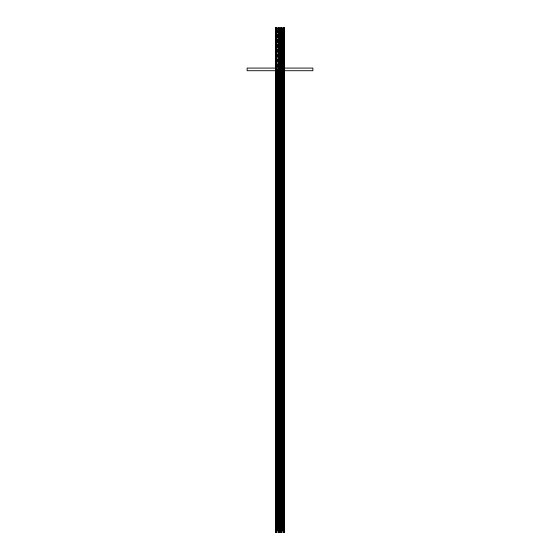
<?xml version="1.0" encoding="UTF-8"?>
<svg xmlns="http://www.w3.org/2000/svg" width="560" height="560" viewBox="0 0 560 560"><rect width="100%" height="100%" fill="white"/><g stroke="black" fill="none" stroke-linecap="round" stroke-linejoin="round"><path stroke-width="0.42" stroke-dasharray="2.8 2.1" d="M277.2 362.915L277.249 70.714L278.061 70.714M277.494 530.887L277.571 70.714M277.662 70.714L277.585 530.887L277.592 29.75M277.893 70.714L277.837 530.887L277.816 70.714M282.1 433.776L282.107 70.714M282.191 70.714L282.1 530.887L282.198 29.393M282.527 70.714L282.443 530.887L282.443 29.75M282.506 530.887L282.709 29.799M282.786 530.887L282.8 438.151M282.569 531.517L282.576 529.102M277.809 299.404L277.872 300.146L277.865 299.166M277.865 373.667L277.872 374.647M277.774 373.905L277.886 374.605M282.142 293.433L282.107 292.81L282.121 293.552M282.114 78.575L282.093 77.959M282.114 529.984L282.093 529.368M282.093 72.226L282.093 71.533M282.121 368.053L282.107 367.311M277.795 530.607L277.9 529.032M282.093 523.635L282.093 522.942M282.121 299.978L282.121 299.285M282.072 374.647L282.121 373.786M277.27 29.75L277.249 530.887L277.431 29.687M277.417 60.417L277.389 59.094M277.865 59.451L277.886 60.312M282.128 136.794L282.107 135.933M282.128 312.095L282.107 311.234M282.142 374.528L282.142 373.905M277.886 35.133L277.907 36.064M277.886 65.807L277.907 66.745M282.107 130.438L282.093 129.5M282.107 305.739L282.093 304.801M282.086 368.172L282.1 367.234M282.107 524.867L282.093 523.936M282.1 60.424L282.128 59.374M277.9 135.821L277.872 136.871M277.9 311.122L277.872 312.172M282.681 292.432L282.688 293.832M282.681 366.933L282.688 368.333M277.368 300.314L277.403 299.103M277.403 374.815L277.403 373.611M277.9 77.623L277.9 78.883M282.1 36.106L282.1 35.014M277.389 67.025L277.319 65.646M282.1 66.787L282.1 65.695M277.9 129.458L277.9 130.55M277.914 292.691L277.865 293.671M277.9 304.759L277.9 305.851M282.072 300.146L282.142 299.404M277.914 367.192L277.823 368.172M277.9 523.894L277.9 524.986M277.928 292.628L277.774 293.433M282.639 292.439L282.646 293.825M277.928 367.129L277.809 367.934M282.639 366.94L282.646 368.326M282.667 34.979L282.681 36.365M282.667 65.66L282.681 67.046M282.576 77.686L282.59 79.079M282.632 135.779L282.646 137.165M282.632 311.087L282.646 312.473M277.375 29.778L277.403 530.887M277.942 71.267L277.9 72.562M277.942 522.683L277.9 523.978M278.082 33.845L277.151 34.545M278.082 64.526L277.151 65.226M277.991 76.552L277.179 77.224M278.04 134.645L277.235 135.317M278.054 297.878L277.319 298.501M278.04 309.953L277.235 310.618M278.054 372.386L277.319 373.002M277.991 527.968L277.179 528.633M278.04 529.081L277.235 529.746M282.037 30.828L282.765 30.254M282.037 61.509L282.765 60.928M281.946 73.535L282.793 72.926M282.002 131.628L282.849 131.019M277.529 298.368L277.935 297.969M282.009 294.861L282.422 294.462M282.002 306.936L282.849 306.327M277.529 372.876L277.935 372.477M282.009 369.369L282.422 368.97M281.946 524.951L282.793 524.342M282.002 526.064L282.849 525.455M282.289 294.546L282.856 294.252M282.289 369.054L282.856 368.76M277.305 368.326L277.361 366.954L277.263 368.333M277.34 36.372L277.319 34.965M277.263 72.499L277.333 71.169M277.319 130.592L277.326 129.206M277.319 305.9L277.326 304.507M277.319 525.028L277.333 522.578M277.207 298.55L277.851 298.445M282.702 59.073L282.709 60.473M282.611 71.106L282.618 72.506M282.667 129.199L282.674 130.599M282.667 304.5L282.674 305.9M282.611 522.515L282.674 525.035M281.162 58.681L282.737 58.681M281.127 128.807L282.702 128.8M281.134 292.04L282.709 292.033M281.127 304.108L282.702 304.108M281.134 366.541L282.709 366.541M277.228 67.466L277.956 67.466M281.911 67.466L282.842 67.466M282.016 70.714L282.751 70.714M277.228 70.756L278.04 70.756M281.995 70.756L282.842 70.756M277.165 71.806L277.977 71.806M281.932 71.806L282.779 71.806M277.186 79.478L278.719 79.478M277.179 79.499L277.991 79.499M281.946 79.499L282.793 79.499M277.13 92.624L277.998 92.624M281.988 92.624L282.87 92.624M277.172 94.493L277.998 94.493M281.988 94.493L282.814 94.493M277.172 94.927L277.998 94.927M281.988 94.927L282.87 94.927M281.561 97.937L283.171 97.937M277.172 99.092L277.998 99.092M281.988 99.092L282.87 99.036M277.172 99.533L277.998 99.533M281.988 99.533L282.814 99.533M277.13 101.395L277.998 101.395M281.988 101.395L282.87 101.395M277.13 292.033L278.04 292.04M281.911 292.04L282.87 292.033M277.172 293.895L277.998 293.895M281.988 293.895L282.814 293.895M277.172 294.336L277.998 294.336M281.988 294.336L282.87 294.336M281.561 297.346L283.171 297.346M277.172 298.501L277.998 298.501M277.172 298.935L277.998 298.935M281.988 298.935L282.814 298.935M277.13 300.804L277.998 300.804M281.988 300.804L282.87 300.804M277.207 375.305L278.061 375.305M282.016 375.305L282.821 375.305M277.13 500.206L277.998 500.206M281.988 500.206L282.87 500.206M277.172 502.068L277.998 502.068M281.988 502.068L282.814 502.068M277.172 502.509L277.998 502.509M281.988 502.509L282.87 502.509M277.389 502.565L277.851 502.565M281.995 502.565L282.87 502.565M281.561 505.519L283.171 505.519M277.172 506.674L277.998 506.674M281.988 506.674L282.87 506.618M277.172 507.108L277.998 507.108M281.988 507.108L282.814 507.108M277.13 508.977L277.998 508.977M281.988 508.977L282.87 508.977M277.179 522.137L277.991 522.137M281.946 522.137L282.793 522.137M277.235 292.033L278.81 292.04M277.235 366.541L278.81 366.541M277.27 292.432L277.333 293.825L277.361 292.453M277.151 30.219L278.082 30.919M277.151 60.9L278.082 61.6M282.793 77.259L281.946 76.65M282.849 135.345L282.002 134.736M282.856 298.578L282.485 298.438M282.849 310.653L282.002 310.044M282.856 373.086L282.289 372.792M282.793 528.668L281.946 528.059M282.849 529.781L282.002 529.172M282.765 34.51L282.037 33.936M282.765 65.191L282.037 64.617M277.179 72.961L277.991 73.633M277.235 131.054L278.04 131.719M277.235 306.355L278.04 307.027M277.179 524.37L277.991 525.042M277.235 525.49L278.04 526.155M277.319 294.336L278.054 294.952M277.319 368.837L278.054 369.46M277.431 294.392L277.935 294.861M282.52 372.946L282.009 372.477M282.009 297.969L282.422 298.368M277.529 368.97L277.935 369.369M282.765 29.75L282.765 530.25M282.653 29.75L282.744 530.887M282.352 29.75L282.352 530.25M282.184 29.75L282.177 530.887M277.872 29.75L277.865 530.887M277.851 29.75L277.802 530.887M277.641 70.756L277.662 530.887M277.347 70.714L277.284 530.887L277.403 70.714M282.583 299.082L282.632 300.405L282.583 299.082M282.583 373.583L282.632 374.906L282.583 373.583M282.87 298.445L281.995 298.445L282.87 298.501"/><path stroke-width="0.84" d="M275.534 530.887L275.618 70.714M275.681 70.714L275.807 530.887L275.772 70.714L247.128 70.714L247.128 68.082L275.709 68.082M284.2 439.026L284.207 70.714M284.368 70.714L284.151 530.887M284.172 371.826L284.207 374.892M284.34 297.619L284.207 300.384M284.34 292.887L284.249 295.47M284.249 369.971L284.179 366.863M284.305 78.624L284.193 79.037M284.361 136.717L284.186 137.221M275.765 292.362L275.8 295.526M284.305 530.033L284.193 530.446M275.618 292.775L275.786 292.383M284.361 300.055L284.2 300.454M284.361 374.563L284.2 374.955M279.097 531.72L278.775 532L278.761 28M280.903 28.238L284.13 28.245M275.807 28.35L275.765 31.437M284.221 36.414L284.2 33.285M275.807 59.024L275.765 62.118M284.221 67.095L284.2 63.966M275.772 129.15L275.835 132.293M275.772 304.451L275.835 307.601M284.186 312.522L284.165 309.393M275.772 523.586L275.835 526.729M284.186 531.65L284.165 528.521M275.793 70.973L275.779 74.2M284.186 74.144L284.179 71.127M284.242 132.237L284.172 129.129M284.242 307.538L284.172 304.43M275.793 522.389L275.779 525.616M284.242 526.666L284.179 522.536M275.884 28.266L279.139 28.329M284.116 531.734L283.542 532L283.521 28M284.172 31.493L284.207 28.329M284.172 62.167L284.207 59.003M284.291 68.082L312.872 68.082L312.872 70.714L284.151 70.714M275.534 531.979L284.403 532L284.403 28L275.632 28L275.639 532M275.863 531.755L276.472 532L276.458 28M275.849 295.526L275.611 292.887M275.849 370.034L275.765 366.863L275.8 370.027M275.807 79.226L275.541 78.596M275.807 530.635L275.541 530.012M275.821 300.531L275.576 299.95M275.821 375.039L275.576 374.451M275.828 36.435L275.632 35.889M275.828 67.116L275.632 66.57M275.793 137.242L275.597 136.689M284.179 292.362L284.375 292.908M275.8 300.475L275.611 299.922M275.793 312.543L275.597 311.997M275.8 374.976L275.611 374.43M284.172 523.565L284.361 524.111M275.793 531.671L275.597 531.125M280.861 531.734L281.183 532L281.162 28L281.015 532M284.354 532L284.333 28L284.27 532M284.137 28L284.053 532M283.962 28L283.962 532M283.864 28L283.857 532M283.766 28L283.766 532M283.661 28L283.654 532M281.379 28L281.379 532M281.274 28L281.274 532M280.917 28L280.938 532M280.798 28L280.798 532M279.139 28L279.237 532M279.125 532L279.062 28L278.922 532M278.873 28L278.81 532M278.656 28L278.656 532M276.353 532L276.143 28M276.066 28L276.052 532M275.884 28L275.961 532M275.814 28L275.758 532M275.702 28L275.702 532"/></g></svg>
